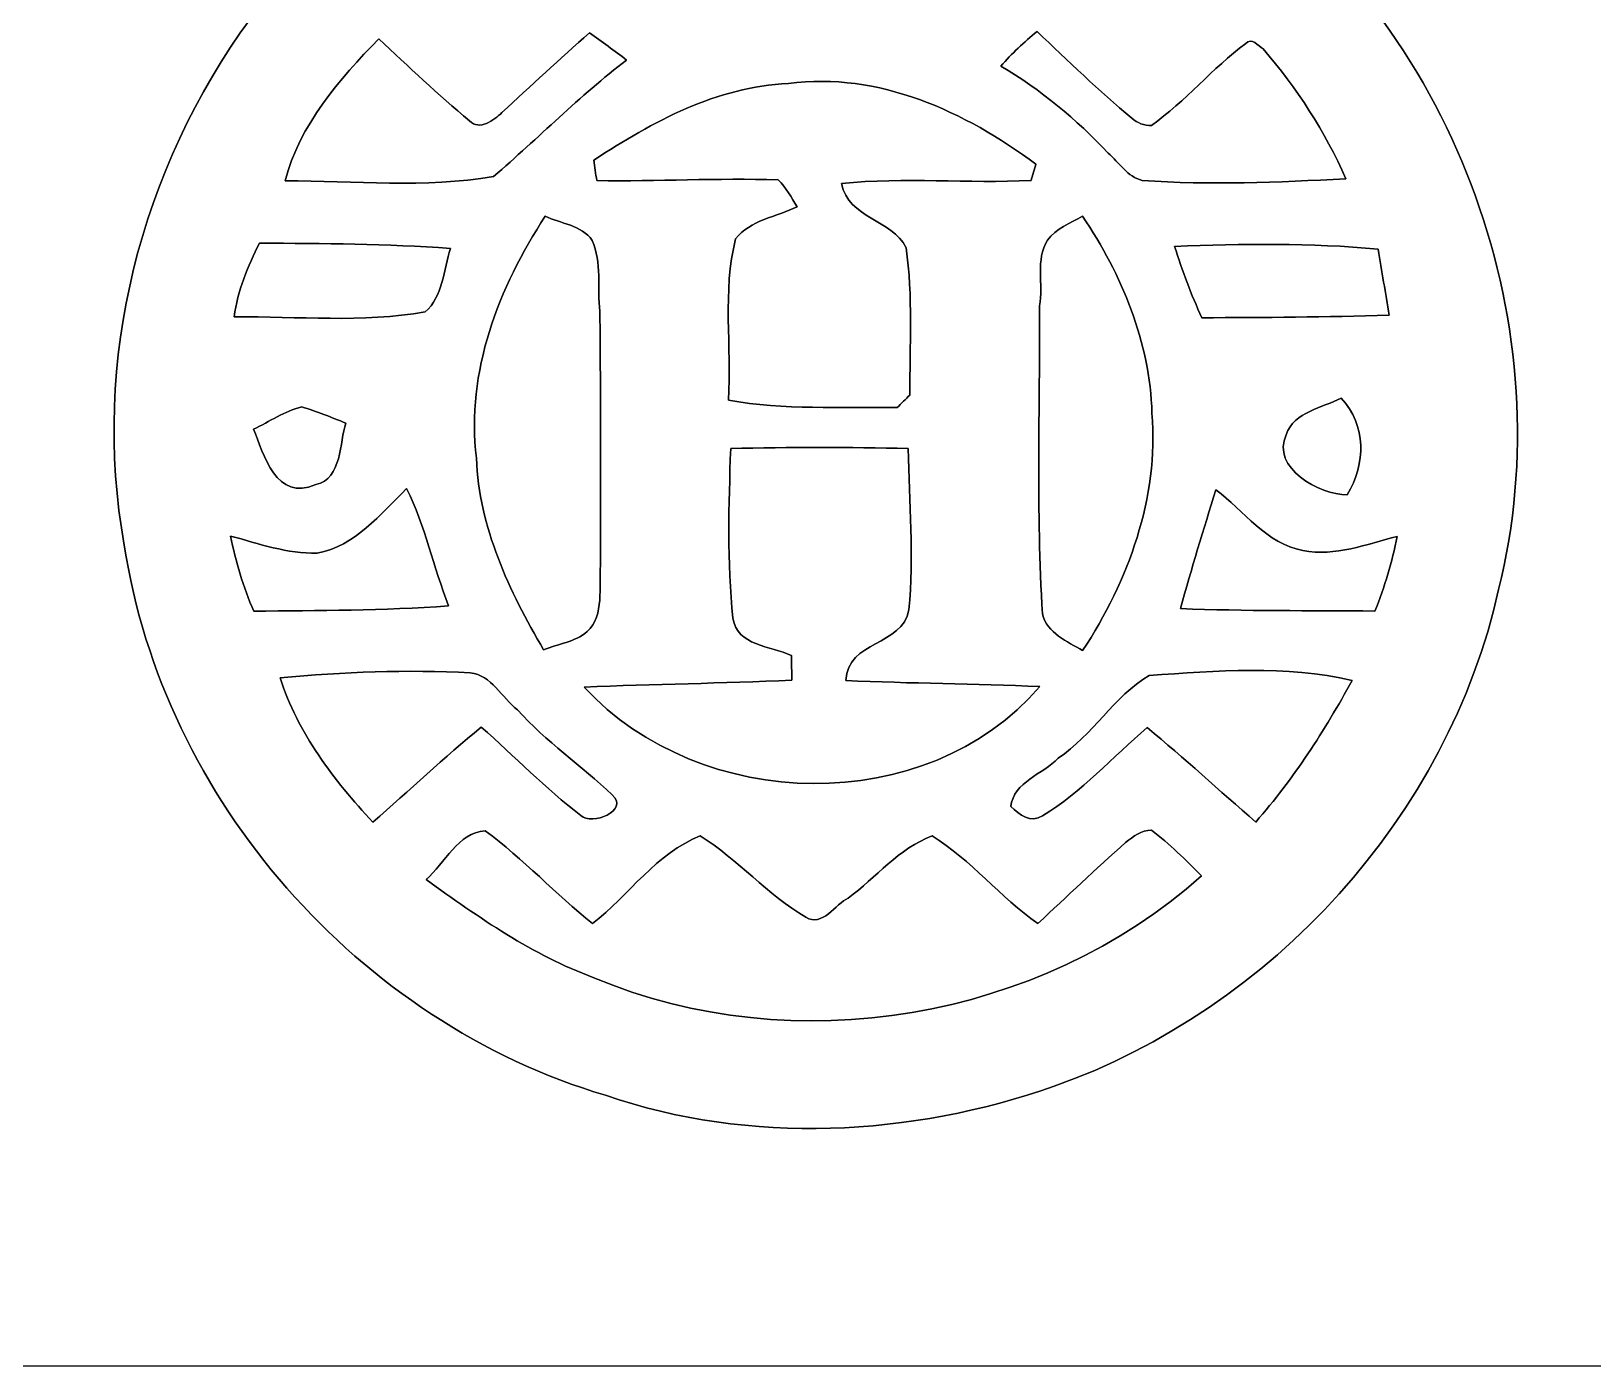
# Model space of a CAD drawing. Header units: centimetres. Extents: x -16.8 to 16.8, y -16.7 to 16.7.
# Drawn here: x -2.41 to 7.36, y -16.67 to -8.32 of the extents above; entities that cross this region are included whole.
import ezdxf

# ---------------------------------------------------------------- set-up
doc = ezdxf.new("R2010")
doc.units = ezdxf.units.CM
doc.header["$MEASUREMENT"] = 0
doc.layers.add('Layer 1', color=7, linetype='Continuous')

msp = doc.modelspace()

# ---------------------------------------------------------------- linework, layer by layer
at = {"layer": 'Layer 1', "color": 7}
for points, knots in [([(-16.77458, 16.66875), (-16.77458, 16.66875), (16.77458, 16.66875), (16.77458, 16.66875), (16.77458, 16.66875), (16.77458, 16.66875), (16.77458, -16.66875), (16.77458, -16.66875), (16.77458, -16.66875), (16.77458, -16.66875), (-16.77458, -16.66875), (-16.77458, -16.66875), (-16.77458, -16.66875), (-16.77458, -16.66875), (-16.77458, 16.66875), (-16.77458, 16.66875), (-16.77458, 16.66875), (-16.77458, 16.66875), (-16.77458, 16.66875), (-16.77458, 16.66875)], [0, 0, 0, 0, 0.1666667, 0.1666667, 0.1666667, 0.1666667, 0.3333333, 0.3333333, 0.3333333, 0.3333333, 0.5, 0.5, 0.5, 0.5, 0.6666667, 0.6666667, 0.6666667, 0.6666667, 1, 1, 1, 1]), ([(1.71168, -4.42807), (1.52541, -4.71276), (1.60831, -5.07859), (1.73602, -5.37104), (1.73602, -5.37104), (1.45697, -5.70477), (1.60514, -6.17044), (1.54023, -6.56696), (1.54023, -6.56696), (0.51153, -6.77827), (-0.4131, -7.40128), (-1.03928, -8.23807), (-1.03928, -8.23807), (-1.72544, -9.17293), (-2.03764, -10.38437), (-1.82809, -11.53195), (-1.82809, -11.53195), (-1.58468, -13.12721), (-0.3623, -14.51539), (1.18145, -14.97612), (1.18145, -14.97612), (2.08739, -15.28657), (3.0921, -15.23365), (3.98921, -14.91932), (3.98921, -14.91932), (5.3534, -14.43249), (6.4516, -13.23022), (6.76839, -11.81135), (6.76839, -11.81135), (7.17268, -10.18787), (6.51334, -8.35272), (5.16431, -7.36036), (5.16431, -7.36036), (4.65843, -6.95995), (4.05342, -6.70913), (3.43394, -6.54509), (3.43394, -6.54509), (3.43182, -6.23217), (3.45334, -5.9182), (3.42053, -5.6067), (3.42053, -5.6067), (3.38561, -5.51639), (3.30659, -5.455), (3.24026, -5.38903), (3.24026, -5.38903), (3.31011, -5.23769), (3.3722, -5.08106), (3.39866, -4.91596), (3.39866, -4.91596), (3.42124, -4.52367), (3.15736, -4.1469), (2.79047, -4.0192), (2.79047, -4.0192), (2.39607, -3.88444), (1.90712, -4.05059), (1.71168, -4.42807), (1.71168, -4.42807), (1.71168, -4.42807), (1.71168, -4.42807), (1.71168, -4.42807)], [0, 0, 0, 0, 0.0625, 0.0625, 0.0625, 0.0625, 0.125, 0.125, 0.125, 0.125, 0.1875, 0.1875, 0.1875, 0.1875, 0.25, 0.25, 0.25, 0.25, 0.3125, 0.3125, 0.3125, 0.3125, 0.375, 0.375, 0.375, 0.375, 0.4375, 0.4375, 0.4375, 0.4375, 0.5, 0.5, 0.5, 0.5, 0.5625, 0.5625, 0.5625, 0.5625, 0.625, 0.625, 0.625, 0.625, 0.6875, 0.6875, 0.6875, 0.6875, 0.75, 0.75, 0.75, 0.75, 0.8125, 0.8125, 0.8125, 0.8125, 0.875, 0.875, 0.875, 0.875, 1, 1, 1, 1]), ([(0.53446, -8.82615), (0.71473, -8.65681), (0.89641, -8.4896), (1.08232, -8.32626), (1.08232, -8.32626), (1.16029, -8.382), (1.23719, -8.43915), (1.3141, -8.49665), (1.3141, -8.49665), (1.02094, -8.72208), (0.76024, -8.9856), (0.48154, -9.2262), (0.48154, -9.2262), (0.05433, -9.29887), (-0.38911, -9.25301), (-0.82233, -9.25301), (-0.82233, -9.25301), (-0.73096, -8.90235), (-0.48366, -8.61801), (-0.23601, -8.36436), (-0.23601, -8.36436), (-0.04904, -8.53687), (0.13335, -8.71573), (0.33126, -8.87659), (0.33126, -8.87659), (0.39617, -8.94256), (0.48189, -8.87307), (0.53446, -8.82615)], [0, 0, 0, 0, 0.125, 0.125, 0.125, 0.125, 0.25, 0.25, 0.25, 0.25, 0.375, 0.375, 0.375, 0.375, 0.5, 0.5, 0.5, 0.5, 0.625, 0.625, 0.625, 0.625, 0.75, 0.75, 0.75, 0.75, 1, 1, 1, 1]), ([(3.65478, -8.5344), (3.72357, -8.45608), (3.80048, -8.38482), (3.88126, -8.3185), (3.88126, -8.3185), (4.07564, -8.5023), (4.26791, -8.68927), (4.47428, -8.86072), (4.47428, -8.86072), (4.50779, -8.89), (4.55083, -8.90799), (4.59669, -8.90588), (4.59669, -8.90588), (4.81048, -8.75524), (4.97769, -8.54886), (5.18689, -8.39258), (5.18689, -8.39258), (5.22076, -8.35519), (5.26627, -8.40634), (5.29484, -8.42716), (5.29484, -8.42716), (5.50651, -8.66951), (5.68184, -8.94574), (5.81378, -9.2396), (5.81378, -9.2396), (5.38903, -9.26147), (4.96288, -9.28158), (4.53849, -9.24983), (4.53849, -9.24983), (4.44676, -9.22902), (4.39349, -9.13589), (4.32611, -9.07979), (4.32611, -9.07979), (4.12891, -8.86742), (3.90384, -8.68221), (3.65478, -8.5344)], [0, 0, 0, 0, 0.1, 0.1, 0.1, 0.1, 0.2, 0.2, 0.2, 0.2, 0.3, 0.3, 0.3, 0.3, 0.4, 0.4, 0.4, 0.4, 0.5, 0.5, 0.5, 0.5, 0.6, 0.6, 0.6, 0.6, 0.7, 0.7, 0.7, 0.7, 0.8, 0.8, 0.8, 0.8, 1, 1, 1, 1]), ([(2.32657, -8.64376), (2.89101, -8.56862), (3.43147, -8.81909), (3.87385, -9.14823), (3.87385, -9.14823), (3.86644, -9.17399), (3.85198, -9.22479), (3.84457, -9.25019), (3.84457, -9.25019), (3.44911, -9.27065), (3.05259, -9.22972), (2.65853, -9.26924), (2.65853, -9.26924), (2.70334, -9.49078), (2.97251, -9.49184), (3.06176, -9.67105), (3.06176, -9.67105), (3.10727, -9.97479), (3.08328, -10.28629), (3.0861, -10.59356), (3.0861, -10.59356), (3.05929, -10.61932), (3.03248, -10.64542), (3.00637, -10.67223), (3.00637, -10.67223), (2.65501, -10.66447), (2.2987, -10.68952), (1.95121, -10.62602), (1.95121, -10.62602), (1.97238, -10.29194), (1.9117, -9.94304), (1.99602, -9.61672), (1.99602, -9.61672), (2.08421, -9.49748), (2.2539, -9.47914), (2.3809, -9.41529), (2.3809, -9.41529), (2.34421, -9.35708), (2.31281, -9.29499), (2.26307, -9.24701), (2.26307, -9.24701), (1.88489, -9.23431), (1.50566, -9.25724), (1.12712, -9.25089), (1.12712, -9.25089), (1.12077, -9.20785), (1.11513, -9.16517), (1.10984, -9.12283), (1.10984, -9.12283), (1.47567, -8.8833), (1.87889, -8.66211), (2.32657, -8.64376)], [0, 0, 0, 0, 0.0714286, 0.0714286, 0.0714286, 0.0714286, 0.1428571, 0.1428571, 0.1428571, 0.1428571, 0.2142857, 0.2142857, 0.2142857, 0.2142857, 0.2857143, 0.2857143, 0.2857143, 0.2857143, 0.3571429, 0.3571429, 0.3571429, 0.3571429, 0.4285714, 0.4285714, 0.4285714, 0.4285714, 0.5, 0.5, 0.5, 0.5, 0.5714286, 0.5714286, 0.5714286, 0.5714286, 0.6428571, 0.6428571, 0.6428571, 0.6428571, 0.7142857, 0.7142857, 0.7142857, 0.7142857, 0.7857143, 0.7857143, 0.7857143, 0.7857143, 0.8571429, 0.8571429, 0.8571429, 0.8571429, 1, 1, 1, 1]), ([(0.80504, -9.47455), (0.89747, -9.51971), (1.03364, -9.52959), (1.0982, -9.62519), (1.0982, -9.62519), (1.16029, -9.76383), (1.12959, -9.92293), (1.14688, -10.07075), (1.14688, -10.07075), (1.15288, -10.60027), (1.14935, -11.13014), (1.15111, -11.66001), (1.15111, -11.66001), (1.13736, -11.7916), (1.17792, -11.96869), (1.06821, -12.07417), (1.06821, -12.07417), (0.99131, -12.13944), (0.88512, -12.15002), (0.79481, -12.18777), (0.79481, -12.18777), (0.57961, -11.82158), (0.39052, -11.42047), (0.3743, -10.98867), (0.3743, -10.98867), (0.30833, -10.44893), (0.51435, -9.91905), (0.80504, -9.47455)], [0, 0, 0, 0, 0.125, 0.125, 0.125, 0.125, 0.25, 0.25, 0.25, 0.25, 0.375, 0.375, 0.375, 0.375, 0.5, 0.5, 0.5, 0.5, 0.625, 0.625, 0.625, 0.625, 0.75, 0.75, 0.75, 0.75, 1, 1, 1, 1]), ([(3.94617, -9.62484), (4.00085, -9.55181), (4.08799, -9.51653), (4.16595, -9.47455), (4.16595, -9.47455), (4.41184, -9.84003), (4.58858, -10.2616), (4.59987, -10.70751), (4.59987, -10.70751), (4.64397, -11.23562), (4.45206, -11.75597), (4.16666, -12.19271), (4.16666, -12.19271), (4.0707, -12.1352), (3.94335, -12.0844), (3.91583, -11.9634), (3.91583, -11.9634), (3.87491, -11.3217), (3.8989, -10.67788), (3.89749, -10.03547), (3.89749, -10.03547), (3.92148, -9.90212), (3.87068, -9.74584), (3.94617, -9.62484)], [0, 0, 0, 0, 0.1428571, 0.1428571, 0.1428571, 0.1428571, 0.2857143, 0.2857143, 0.2857143, 0.2857143, 0.4285714, 0.4285714, 0.4285714, 0.4285714, 0.5714286, 0.5714286, 0.5714286, 0.5714286, 0.7142857, 0.7142857, 0.7142857, 0.7142857, 1, 1, 1, 1]), ([(-0.98213, -9.64212), (-0.5842, -9.64671), (-0.18556, -9.646), (0.21167, -9.67564), (0.21167, -9.67564), (0.17039, -9.80828), (0.16475, -9.97902), (0.05433, -10.07357), (0.05433, -10.07357), (-0.33796, -10.14236), (-0.7433, -10.10038), (-1.14018, -10.10391), (-1.14018, -10.10391), (-1.11831, -9.94092), (-1.05622, -9.78747), (-0.98213, -9.64212)], [0, 0, 0, 0, 0.2, 0.2, 0.2, 0.2, 0.4, 0.4, 0.4, 0.4, 0.6, 0.6, 0.6, 0.6, 1, 1, 1, 1]), ([(4.74204, -9.66329), (5.16572, -9.64671), (5.59223, -9.64001), (6.01557, -9.68093), (6.01557, -9.68093), (6.03709, -9.81745), (6.06178, -9.95539), (6.08295, -10.09332), (6.08295, -10.09332), (5.69242, -10.10638), (5.30225, -10.10814), (4.91243, -10.10955), (4.91243, -10.10955), (4.84505, -9.96491), (4.78861, -9.81534), (4.74204, -9.66329)], [0, 0, 0, 0, 0.2, 0.2, 0.2, 0.2, 0.4, 0.4, 0.4, 0.4, 0.6, 0.6, 0.6, 0.6, 1, 1, 1, 1]), ([(5.44054, -10.84157), (5.48675, -10.69658), (5.67161, -10.674), (5.78309, -10.61191), (5.78309, -10.61191), (5.9436, -10.78618), (5.9376, -11.02042), (5.82154, -11.21763), (5.82154, -11.21763), (5.64691, -11.21798), (5.34282, -11.04935), (5.44054, -10.84157)], [0, 0, 0, 0, 0.25, 0.25, 0.25, 0.25, 0.5, 0.5, 0.5, 0.5, 1, 1, 1, 1]), ([(-0.71826, -10.668), (-0.62406, -10.69446), (-0.53375, -10.73326), (-0.44203, -10.76889), (-0.44203, -10.76889), (-0.48331, -10.88672), (-0.46249, -11.1185), (-0.63077, -11.15377), (-0.63077, -11.15377), (-0.87736, -11.26525), (-0.95673, -10.96151), (-1.01953, -10.80629), (-1.01953, -10.80629), (-0.91934, -10.76149), (-0.82656, -10.69269), (-0.71826, -10.668)], [0, 0, 0, 0, 0.2, 0.2, 0.2, 0.2, 0.4, 0.4, 0.4, 0.4, 0.6, 0.6, 0.6, 0.6, 1, 1, 1, 1]), ([(1.96497, -10.92835), (2.33504, -10.91847), (2.70581, -10.91847), (3.07622, -10.92835), (3.07622, -10.92835), (3.0801, -11.26384), (3.11221, -11.60286), (3.0794, -11.93835), (3.0794, -11.93835), (3.03989, -12.16589), (2.69663, -12.12815), (2.68499, -12.37968), (2.68499, -12.37968), (3.08892, -12.39943), (3.49391, -12.39908), (3.89855, -12.41778), (3.89855, -12.41778), (3.18876, -13.24398), (1.778, -13.20871), (1.04846, -12.42201), (1.04846, -12.42201), (1.48131, -12.40014), (1.91488, -12.39979), (2.34809, -12.37721), (2.34809, -12.37721), (2.34668, -12.32535), (2.34527, -12.27384), (2.34456, -12.22304), (2.34456, -12.22304), (2.21439, -12.16272), (2.00413, -12.16378), (1.97944, -11.99056), (1.97944, -11.99056), (1.94134, -11.63779), (1.95333, -11.28219), (1.96497, -10.92835)], [0, 0, 0, 0, 0.1, 0.1, 0.1, 0.1, 0.2, 0.2, 0.2, 0.2, 0.3, 0.3, 0.3, 0.3, 0.4, 0.4, 0.4, 0.4, 0.5, 0.5, 0.5, 0.5, 0.6, 0.6, 0.6, 0.6, 0.7, 0.7, 0.7, 0.7, 0.8, 0.8, 0.8, 0.8, 1, 1, 1, 1]), ([(-0.62159, -11.58205), (-0.38382, -11.54007), (-0.22613, -11.33792), (-0.06174, -11.17917), (-0.06174, -11.17917), (0.05397, -11.41236), (0.10654, -11.67059), (0.20003, -11.91295), (0.20003, -11.91295), (-0.20567, -11.94153), (-0.61242, -11.94329), (-1.01847, -11.94576), (-1.01847, -11.94576), (-1.08444, -11.79512), (-1.1303, -11.63637), (-1.16311, -11.47586), (-1.16311, -11.47586), (-0.98566, -11.52313), (-0.80821, -11.58875), (-0.62159, -11.58205)], [0, 0, 0, 0, 0.1666667, 0.1666667, 0.1666667, 0.1666667, 0.3333333, 0.3333333, 0.3333333, 0.3333333, 0.5, 0.5, 0.5, 0.5, 0.6666667, 0.6666667, 0.6666667, 0.6666667, 1, 1, 1, 1]), ([(4.77767, -11.93024), (4.84717, -11.68118), (4.92266, -11.43353), (5.00027, -11.18729), (5.00027, -11.18729), (5.1749, -11.31711), (5.31777, -11.5249), (5.54426, -11.56582), (5.54426, -11.56582), (5.74781, -11.60709), (5.94113, -11.52666), (6.13445, -11.47833), (6.13445, -11.47833), (6.10164, -11.63779), (6.05649, -11.79477), (5.9944, -11.94541), (5.9944, -11.94541), (5.58871, -11.94188), (5.18301, -11.94576), (4.77767, -11.93024)], [0, 0, 0, 0, 0.1666667, 0.1666667, 0.1666667, 0.1666667, 0.3333333, 0.3333333, 0.3333333, 0.3333333, 0.5, 0.5, 0.5, 0.5, 0.6666667, 0.6666667, 0.6666667, 0.6666667, 1, 1, 1, 1]), ([(4.58364, -12.34828), (5.00274, -12.32076), (5.43842, -12.28196), (5.85223, -12.37897), (5.85223, -12.37897), (5.68078, -12.69294), (5.48569, -12.99563), (5.24969, -13.26586), (5.24969, -13.26586), (5.0225, -13.06936), (4.80166, -12.86616), (4.57059, -12.67495), (4.57059, -12.67495), (4.35292, -12.8584), (4.16066, -13.07818), (3.91583, -13.2267), (3.91583, -13.2267), (3.84246, -13.27609), (3.77014, -13.21894), (3.71722, -13.16884), (3.71722, -13.16884), (3.73451, -13.01397), (3.91971, -12.96635), (4.01285, -12.86581), (4.01285, -12.86581), (4.2291, -12.72258), (4.36174, -12.47951), (4.58364, -12.34828)], [0, 0, 0, 0, 0.125, 0.125, 0.125, 0.125, 0.25, 0.25, 0.25, 0.25, 0.375, 0.375, 0.375, 0.375, 0.5, 0.5, 0.5, 0.5, 0.625, 0.625, 0.625, 0.625, 0.75, 0.75, 0.75, 0.75, 1, 1, 1, 1]), ([(-0.85372, -12.36239), (-0.45826, -12.32817), (-0.06068, -12.31018), (0.3362, -12.3317), (0.3362, -12.3317), (0.46884, -12.34687), (0.53411, -12.48692), (0.63112, -12.56312), (0.63112, -12.56312), (0.80927, -12.76174), (1.03082, -12.91308), (1.22449, -13.09546), (1.22449, -13.09546), (1.33456, -13.19742), (1.09608, -13.28808), (1.02694, -13.22423), (1.02694, -13.22423), (0.80645, -13.05489), (0.61313, -12.85487), (0.40534, -12.67107), (0.40534, -12.67107), (0.17251, -12.86157), (-0.04516, -13.06936), (-0.27305, -13.2655), (-0.27305, -13.2655), (-0.51858, -13.00409), (-0.74295, -12.70741), (-0.85372, -12.36239)], [0, 0, 0, 0, 0.125, 0.125, 0.125, 0.125, 0.25, 0.25, 0.25, 0.25, 0.375, 0.375, 0.375, 0.375, 0.5, 0.5, 0.5, 0.5, 0.625, 0.625, 0.625, 0.625, 0.75, 0.75, 0.75, 0.75, 1, 1, 1, 1]), ([(0.06032, -13.62639), (0.17604, -13.52303), (0.25894, -13.33218), (0.43004, -13.32054), (0.43004, -13.32054), (0.66816, -13.49657), (0.86995, -13.71635), (1.10102, -13.90156), (1.10102, -13.90156), (1.3268, -13.72447), (1.50319, -13.45812), (1.77518, -13.35229), (1.77518, -13.35229), (2.01083, -13.50045), (2.19428, -13.72094), (2.43522, -13.86099), (2.43522, -13.86099), (2.53471, -13.92873), (2.62396, -13.77597), (2.6991, -13.74211), (2.6991, -13.74211), (2.87443, -13.61369), (3.01731, -13.4299), (3.22474, -13.35299), (3.22474, -13.35299), (3.46922, -13.50292), (3.65125, -13.73611), (3.88691, -13.9005), (3.88691, -13.9005), (4.06929, -13.73117), (4.24886, -13.55901), (4.43547, -13.39462), (4.43547, -13.39462), (4.48098, -13.3544), (4.53461, -13.31842), (4.59775, -13.3163), (4.59775, -13.3163), (4.70994, -13.40167), (4.81048, -13.50292), (4.91067, -13.60276), (4.91067, -13.60276), (3.89855, -14.50516), (2.35938, -14.76657), (1.10913, -14.23987), (1.10913, -14.23987), (0.72602, -14.09912), (0.38911, -13.86276), (0.06032, -13.62639)], [0, 0, 0, 0, 0.0769231, 0.0769231, 0.0769231, 0.0769231, 0.1538462, 0.1538462, 0.1538462, 0.1538462, 0.2307692, 0.2307692, 0.2307692, 0.2307692, 0.3076923, 0.3076923, 0.3076923, 0.3076923, 0.3846154, 0.3846154, 0.3846154, 0.3846154, 0.4615385, 0.4615385, 0.4615385, 0.4615385, 0.5384615, 0.5384615, 0.5384615, 0.5384615, 0.6153846, 0.6153846, 0.6153846, 0.6153846, 0.6923077, 0.6923077, 0.6923077, 0.6923077, 0.7692308, 0.7692308, 0.7692308, 0.7692308, 0.8461538, 0.8461538, 0.8461538, 0.8461538, 1, 1, 1, 1])]:
    msp.add_open_spline(points, degree=3, knots=knots, dxfattribs=at)
at = {"layer": 'Layer 1', "color": 250}
for points, knots in [([(1.71168, -4.42807), (1.90712, -4.05059), (2.39607, -3.88444), (2.79047, -4.0192), (2.79047, -4.0192), (3.15736, -4.1469), (3.42124, -4.52367), (3.39866, -4.91596), (3.39866, -4.91596), (3.3722, -5.08106), (3.31011, -5.23769), (3.24026, -5.38903), (3.24026, -5.38903), (3.30659, -5.455), (3.38561, -5.51639), (3.42053, -5.6067), (3.42053, -5.6067), (3.45334, -5.9182), (3.43182, -6.23217), (3.43394, -6.54509), (3.43394, -6.54509), (4.05342, -6.70913), (4.65843, -6.95995), (5.16431, -7.36036), (5.16431, -7.36036), (6.51334, -8.35272), (7.17268, -10.18787), (6.76839, -11.81135), (6.76839, -11.81135), (6.4516, -13.23022), (5.3534, -14.43249), (3.98921, -14.91932), (3.98921, -14.91932), (3.0921, -15.23365), (2.08739, -15.28657), (1.18145, -14.97612), (1.18145, -14.97612), (-0.3623, -14.51539), (-1.58468, -13.12721), (-1.82809, -11.53195), (-1.82809, -11.53195), (-2.03764, -10.38437), (-1.72544, -9.17293), (-1.03928, -8.23807), (-1.03928, -8.23807), (-0.4131, -7.40128), (0.51153, -6.77827), (1.54023, -6.56696), (1.54023, -6.56696), (1.60514, -6.17044), (1.45697, -5.70477), (1.73602, -5.37104), (1.73602, -5.37104), (1.60831, -5.07859), (1.52541, -4.71276), (1.71168, -4.42807), (1.71168, -4.42807), (1.71168, -4.42807), (1.71168, -4.42807), (1.71168, -4.42807)], [0, 0, 0, 0, 0.0625, 0.0625, 0.0625, 0.0625, 0.125, 0.125, 0.125, 0.125, 0.1875, 0.1875, 0.1875, 0.1875, 0.25, 0.25, 0.25, 0.25, 0.3125, 0.3125, 0.3125, 0.3125, 0.375, 0.375, 0.375, 0.375, 0.4375, 0.4375, 0.4375, 0.4375, 0.5, 0.5, 0.5, 0.5, 0.5625, 0.5625, 0.5625, 0.5625, 0.625, 0.625, 0.625, 0.625, 0.6875, 0.6875, 0.6875, 0.6875, 0.75, 0.75, 0.75, 0.75, 0.8125, 0.8125, 0.8125, 0.8125, 0.875, 0.875, 0.875, 0.875, 1, 1, 1, 1]), ([(0.53446, -8.82615), (0.48189, -8.87307), (0.39617, -8.94256), (0.33126, -8.87659), (0.33126, -8.87659), (0.13335, -8.71573), (-0.04904, -8.53687), (-0.23601, -8.36436), (-0.23601, -8.36436), (-0.48366, -8.61801), (-0.73096, -8.90235), (-0.82233, -9.25301), (-0.82233, -9.25301), (-0.38911, -9.25301), (0.05433, -9.29887), (0.48154, -9.2262), (0.48154, -9.2262), (0.76024, -8.9856), (1.02094, -8.72208), (1.3141, -8.49665), (1.3141, -8.49665), (1.23719, -8.43915), (1.16029, -8.382), (1.08232, -8.32626), (1.08232, -8.32626), (0.89641, -8.4896), (0.71473, -8.65681), (0.53446, -8.82615), (0.53446, -8.82615), (0.53446, -8.82615), (0.53446, -8.82615), (0.53446, -8.82615)], [0, 0, 0, 0, 0.1111111, 0.1111111, 0.1111111, 0.1111111, 0.2222222, 0.2222222, 0.2222222, 0.2222222, 0.3333333, 0.3333333, 0.3333333, 0.3333333, 0.4444444, 0.4444444, 0.4444444, 0.4444444, 0.5555556, 0.5555556, 0.5555556, 0.5555556, 0.6666667, 0.6666667, 0.6666667, 0.6666667, 0.7777778, 0.7777778, 0.7777778, 0.7777778, 1, 1, 1, 1]), ([(3.65478, -8.5344), (3.90384, -8.68221), (4.12891, -8.86742), (4.32611, -9.07979), (4.32611, -9.07979), (4.39349, -9.13589), (4.44676, -9.22902), (4.53849, -9.24983), (4.53849, -9.24983), (4.96288, -9.28158), (5.38903, -9.26147), (5.81378, -9.2396), (5.81378, -9.2396), (5.68184, -8.94574), (5.50651, -8.66951), (5.29484, -8.42716), (5.29484, -8.42716), (5.26627, -8.40634), (5.22076, -8.35519), (5.18689, -8.39258), (5.18689, -8.39258), (4.97769, -8.54886), (4.81048, -8.75524), (4.59669, -8.90588), (4.59669, -8.90588), (4.55083, -8.90799), (4.50779, -8.89), (4.47428, -8.86072), (4.47428, -8.86072), (4.26791, -8.68927), (4.07564, -8.5023), (3.88126, -8.3185), (3.88126, -8.3185), (3.80048, -8.38482), (3.72357, -8.45608), (3.65478, -8.5344), (3.65478, -8.5344), (3.65478, -8.5344), (3.65478, -8.5344), (3.65478, -8.5344)], [0, 0, 0, 0, 0.0909091, 0.0909091, 0.0909091, 0.0909091, 0.1818182, 0.1818182, 0.1818182, 0.1818182, 0.2727273, 0.2727273, 0.2727273, 0.2727273, 0.3636364, 0.3636364, 0.3636364, 0.3636364, 0.4545455, 0.4545455, 0.4545455, 0.4545455, 0.5454545, 0.5454545, 0.5454545, 0.5454545, 0.6363636, 0.6363636, 0.6363636, 0.6363636, 0.7272727, 0.7272727, 0.7272727, 0.7272727, 0.8181818, 0.8181818, 0.8181818, 0.8181818, 1, 1, 1, 1]), ([(2.32657, -8.64376), (1.87889, -8.66211), (1.47567, -8.8833), (1.10984, -9.12283), (1.10984, -9.12283), (1.11513, -9.16517), (1.12077, -9.20785), (1.12712, -9.25089), (1.12712, -9.25089), (1.50566, -9.25724), (1.88489, -9.23431), (2.26307, -9.24701), (2.26307, -9.24701), (2.31281, -9.29499), (2.34421, -9.35708), (2.3809, -9.41529), (2.3809, -9.41529), (2.2539, -9.47914), (2.08421, -9.49748), (1.99602, -9.61672), (1.99602, -9.61672), (1.9117, -9.94304), (1.97238, -10.29194), (1.95121, -10.62602), (1.95121, -10.62602), (2.2987, -10.68952), (2.65501, -10.66447), (3.00637, -10.67223), (3.00637, -10.67223), (3.03248, -10.64542), (3.05929, -10.61932), (3.0861, -10.59356), (3.0861, -10.59356), (3.08328, -10.28629), (3.10727, -9.97479), (3.06176, -9.67105), (3.06176, -9.67105), (2.97251, -9.49184), (2.70334, -9.49078), (2.65853, -9.26924), (2.65853, -9.26924), (3.05259, -9.22972), (3.44911, -9.27065), (3.84457, -9.25019), (3.84457, -9.25019), (3.85198, -9.22479), (3.86644, -9.17399), (3.87385, -9.14823), (3.87385, -9.14823), (3.43147, -8.81909), (2.89101, -8.56862), (2.32657, -8.64376), (2.32657, -8.64376), (2.32657, -8.64376), (2.32657, -8.64376), (2.32657, -8.64376)], [0, 0, 0, 0, 0.0666667, 0.0666667, 0.0666667, 0.0666667, 0.1333333, 0.1333333, 0.1333333, 0.1333333, 0.2, 0.2, 0.2, 0.2, 0.2666667, 0.2666667, 0.2666667, 0.2666667, 0.3333333, 0.3333333, 0.3333333, 0.3333333, 0.4, 0.4, 0.4, 0.4, 0.4666667, 0.4666667, 0.4666667, 0.4666667, 0.5333333, 0.5333333, 0.5333333, 0.5333333, 0.6, 0.6, 0.6, 0.6, 0.6666667, 0.6666667, 0.6666667, 0.6666667, 0.7333333, 0.7333333, 0.7333333, 0.7333333, 0.8, 0.8, 0.8, 0.8, 0.8666667, 0.8666667, 0.8666667, 0.8666667, 1, 1, 1, 1]), ([(0.80504, -9.47455), (0.51435, -9.91905), (0.30833, -10.44893), (0.3743, -10.98867), (0.3743, -10.98867), (0.39052, -11.42047), (0.57961, -11.82158), (0.79481, -12.18777), (0.79481, -12.18777), (0.88512, -12.15002), (0.99131, -12.13944), (1.06821, -12.07417), (1.06821, -12.07417), (1.17792, -11.96869), (1.13736, -11.7916), (1.15111, -11.66001), (1.15111, -11.66001), (1.14935, -11.13014), (1.15288, -10.60027), (1.14688, -10.07075), (1.14688, -10.07075), (1.12959, -9.92293), (1.16029, -9.76383), (1.0982, -9.62519), (1.0982, -9.62519), (1.03364, -9.52959), (0.89747, -9.51971), (0.80504, -9.47455), (0.80504, -9.47455), (0.80504, -9.47455), (0.80504, -9.47455), (0.80504, -9.47455)], [0, 0, 0, 0, 0.1111111, 0.1111111, 0.1111111, 0.1111111, 0.2222222, 0.2222222, 0.2222222, 0.2222222, 0.3333333, 0.3333333, 0.3333333, 0.3333333, 0.4444444, 0.4444444, 0.4444444, 0.4444444, 0.5555556, 0.5555556, 0.5555556, 0.5555556, 0.6666667, 0.6666667, 0.6666667, 0.6666667, 0.7777778, 0.7777778, 0.7777778, 0.7777778, 1, 1, 1, 1]), ([(3.94617, -9.62484), (3.87068, -9.74584), (3.92148, -9.90212), (3.89749, -10.03547), (3.89749, -10.03547), (3.8989, -10.67788), (3.87491, -11.3217), (3.91583, -11.9634), (3.91583, -11.9634), (3.94335, -12.0844), (4.0707, -12.1352), (4.16666, -12.19271), (4.16666, -12.19271), (4.45206, -11.75597), (4.64397, -11.23562), (4.59987, -10.70751), (4.59987, -10.70751), (4.58858, -10.2616), (4.41184, -9.84003), (4.16595, -9.47455), (4.16595, -9.47455), (4.08799, -9.51653), (4.00085, -9.55181), (3.94617, -9.62484), (3.94617, -9.62484), (3.94617, -9.62484), (3.94617, -9.62484), (3.94617, -9.62484)], [0, 0, 0, 0, 0.125, 0.125, 0.125, 0.125, 0.25, 0.25, 0.25, 0.25, 0.375, 0.375, 0.375, 0.375, 0.5, 0.5, 0.5, 0.5, 0.625, 0.625, 0.625, 0.625, 0.75, 0.75, 0.75, 0.75, 1, 1, 1, 1]), ([(-0.98213, -9.64212), (-1.05622, -9.78747), (-1.11831, -9.94092), (-1.14018, -10.10391), (-1.14018, -10.10391), (-0.7433, -10.10038), (-0.33796, -10.14236), (0.05433, -10.07357), (0.05433, -10.07357), (0.16475, -9.97902), (0.17039, -9.80828), (0.21167, -9.67564), (0.21167, -9.67564), (-0.18556, -9.646), (-0.5842, -9.64671), (-0.98213, -9.64212), (-0.98213, -9.64212), (-0.98213, -9.64212), (-0.98213, -9.64212), (-0.98213, -9.64212)], [0, 0, 0, 0, 0.1666667, 0.1666667, 0.1666667, 0.1666667, 0.3333333, 0.3333333, 0.3333333, 0.3333333, 0.5, 0.5, 0.5, 0.5, 0.6666667, 0.6666667, 0.6666667, 0.6666667, 1, 1, 1, 1]), ([(4.74204, -9.66329), (4.78861, -9.81534), (4.84505, -9.96491), (4.91243, -10.10955), (4.91243, -10.10955), (5.30225, -10.10814), (5.69242, -10.10638), (6.08295, -10.09332), (6.08295, -10.09332), (6.06178, -9.95539), (6.03709, -9.81745), (6.01557, -9.68093), (6.01557, -9.68093), (5.59223, -9.64001), (5.16572, -9.64671), (4.74204, -9.66329), (4.74204, -9.66329), (4.74204, -9.66329), (4.74204, -9.66329), (4.74204, -9.66329)], [0, 0, 0, 0, 0.1666667, 0.1666667, 0.1666667, 0.1666667, 0.3333333, 0.3333333, 0.3333333, 0.3333333, 0.5, 0.5, 0.5, 0.5, 0.6666667, 0.6666667, 0.6666667, 0.6666667, 1, 1, 1, 1]), ([(5.44054, -10.84157), (5.34282, -11.04935), (5.64691, -11.21798), (5.82154, -11.21763), (5.82154, -11.21763), (5.9376, -11.02042), (5.9436, -10.78618), (5.78309, -10.61191), (5.78309, -10.61191), (5.67161, -10.674), (5.48675, -10.69658), (5.44054, -10.84157), (5.44054, -10.84157), (5.44054, -10.84157), (5.44054, -10.84157), (5.44054, -10.84157)], [0, 0, 0, 0, 0.2, 0.2, 0.2, 0.2, 0.4, 0.4, 0.4, 0.4, 0.6, 0.6, 0.6, 0.6, 1, 1, 1, 1]), ([(-0.71826, -10.668), (-0.82656, -10.69269), (-0.91934, -10.76149), (-1.01953, -10.80629), (-1.01953, -10.80629), (-0.95673, -10.96151), (-0.87736, -11.26525), (-0.63077, -11.15377), (-0.63077, -11.15377), (-0.46249, -11.1185), (-0.48331, -10.88672), (-0.44203, -10.76889), (-0.44203, -10.76889), (-0.53375, -10.73326), (-0.62406, -10.69446), (-0.71826, -10.668), (-0.71826, -10.668), (-0.71826, -10.668), (-0.71826, -10.668), (-0.71826, -10.668)], [0, 0, 0, 0, 0.1666667, 0.1666667, 0.1666667, 0.1666667, 0.3333333, 0.3333333, 0.3333333, 0.3333333, 0.5, 0.5, 0.5, 0.5, 0.6666667, 0.6666667, 0.6666667, 0.6666667, 1, 1, 1, 1]), ([(1.96497, -10.92835), (1.95333, -11.28219), (1.94134, -11.63779), (1.97944, -11.99056), (1.97944, -11.99056), (2.00413, -12.16378), (2.21439, -12.16272), (2.34456, -12.22304), (2.34456, -12.22304), (2.34527, -12.27384), (2.34668, -12.32535), (2.34809, -12.37721), (2.34809, -12.37721), (1.91488, -12.39979), (1.48131, -12.40014), (1.04846, -12.42201), (1.04846, -12.42201), (1.778, -13.20871), (3.18876, -13.24398), (3.89855, -12.41778), (3.89855, -12.41778), (3.49391, -12.39908), (3.08892, -12.39943), (2.68499, -12.37968), (2.68499, -12.37968), (2.69663, -12.12815), (3.03989, -12.16589), (3.0794, -11.93835), (3.0794, -11.93835), (3.11221, -11.60286), (3.0801, -11.26384), (3.07622, -10.92835), (3.07622, -10.92835), (2.70581, -10.91847), (2.33504, -10.91847), (1.96497, -10.92835), (1.96497, -10.92835), (1.96497, -10.92835), (1.96497, -10.92835), (1.96497, -10.92835)], [0, 0, 0, 0, 0.0909091, 0.0909091, 0.0909091, 0.0909091, 0.1818182, 0.1818182, 0.1818182, 0.1818182, 0.2727273, 0.2727273, 0.2727273, 0.2727273, 0.3636364, 0.3636364, 0.3636364, 0.3636364, 0.4545455, 0.4545455, 0.4545455, 0.4545455, 0.5454545, 0.5454545, 0.5454545, 0.5454545, 0.6363636, 0.6363636, 0.6363636, 0.6363636, 0.7272727, 0.7272727, 0.7272727, 0.7272727, 0.8181818, 0.8181818, 0.8181818, 0.8181818, 1, 1, 1, 1]), ([(-0.62159, -11.58205), (-0.80821, -11.58875), (-0.98566, -11.52313), (-1.16311, -11.47586), (-1.16311, -11.47586), (-1.1303, -11.63637), (-1.08444, -11.79512), (-1.01847, -11.94576), (-1.01847, -11.94576), (-0.61242, -11.94329), (-0.20567, -11.94153), (0.20003, -11.91295), (0.20003, -11.91295), (0.10654, -11.67059), (0.05397, -11.41236), (-0.06174, -11.17917), (-0.06174, -11.17917), (-0.22613, -11.33792), (-0.38382, -11.54007), (-0.62159, -11.58205), (-0.62159, -11.58205), (-0.62159, -11.58205), (-0.62159, -11.58205), (-0.62159, -11.58205)], [0, 0, 0, 0, 0.1428571, 0.1428571, 0.1428571, 0.1428571, 0.2857143, 0.2857143, 0.2857143, 0.2857143, 0.4285714, 0.4285714, 0.4285714, 0.4285714, 0.5714286, 0.5714286, 0.5714286, 0.5714286, 0.7142857, 0.7142857, 0.7142857, 0.7142857, 1, 1, 1, 1]), ([(4.77767, -11.93024), (5.18301, -11.94576), (5.58871, -11.94188), (5.9944, -11.94541), (5.9944, -11.94541), (6.05649, -11.79477), (6.10164, -11.63779), (6.13445, -11.47833), (6.13445, -11.47833), (5.94113, -11.52666), (5.74781, -11.60709), (5.54426, -11.56582), (5.54426, -11.56582), (5.31777, -11.5249), (5.1749, -11.31711), (5.00027, -11.18729), (5.00027, -11.18729), (4.92266, -11.43353), (4.84717, -11.68118), (4.77767, -11.93024), (4.77767, -11.93024), (4.77767, -11.93024), (4.77767, -11.93024), (4.77767, -11.93024)], [0, 0, 0, 0, 0.1428571, 0.1428571, 0.1428571, 0.1428571, 0.2857143, 0.2857143, 0.2857143, 0.2857143, 0.4285714, 0.4285714, 0.4285714, 0.4285714, 0.5714286, 0.5714286, 0.5714286, 0.5714286, 0.7142857, 0.7142857, 0.7142857, 0.7142857, 1, 1, 1, 1]), ([(4.58364, -12.34828), (4.36174, -12.47951), (4.2291, -12.72258), (4.01285, -12.86581), (4.01285, -12.86581), (3.91971, -12.96635), (3.73451, -13.01397), (3.71722, -13.16884), (3.71722, -13.16884), (3.77014, -13.21894), (3.84246, -13.27609), (3.91583, -13.2267), (3.91583, -13.2267), (4.16066, -13.07818), (4.35292, -12.8584), (4.57059, -12.67495), (4.57059, -12.67495), (4.80166, -12.86616), (5.0225, -13.06936), (5.24969, -13.26586), (5.24969, -13.26586), (5.48569, -12.99563), (5.68078, -12.69294), (5.85223, -12.37897), (5.85223, -12.37897), (5.43842, -12.28196), (5.00274, -12.32076), (4.58364, -12.34828), (4.58364, -12.34828), (4.58364, -12.34828), (4.58364, -12.34828), (4.58364, -12.34828)], [0, 0, 0, 0, 0.1111111, 0.1111111, 0.1111111, 0.1111111, 0.2222222, 0.2222222, 0.2222222, 0.2222222, 0.3333333, 0.3333333, 0.3333333, 0.3333333, 0.4444444, 0.4444444, 0.4444444, 0.4444444, 0.5555556, 0.5555556, 0.5555556, 0.5555556, 0.6666667, 0.6666667, 0.6666667, 0.6666667, 0.7777778, 0.7777778, 0.7777778, 0.7777778, 1, 1, 1, 1]), ([(-0.85372, -12.36239), (-0.74295, -12.70741), (-0.51858, -13.00409), (-0.27305, -13.2655), (-0.27305, -13.2655), (-0.04516, -13.06936), (0.17251, -12.86157), (0.40534, -12.67107), (0.40534, -12.67107), (0.61313, -12.85487), (0.80645, -13.05489), (1.02694, -13.22423), (1.02694, -13.22423), (1.09608, -13.28808), (1.33456, -13.19742), (1.22449, -13.09546), (1.22449, -13.09546), (1.03082, -12.91308), (0.80927, -12.76174), (0.63112, -12.56312), (0.63112, -12.56312), (0.53411, -12.48692), (0.46884, -12.34687), (0.3362, -12.3317), (0.3362, -12.3317), (-0.06068, -12.31018), (-0.45826, -12.32817), (-0.85372, -12.36239), (-0.85372, -12.36239), (-0.85372, -12.36239), (-0.85372, -12.36239), (-0.85372, -12.36239)], [0, 0, 0, 0, 0.1111111, 0.1111111, 0.1111111, 0.1111111, 0.2222222, 0.2222222, 0.2222222, 0.2222222, 0.3333333, 0.3333333, 0.3333333, 0.3333333, 0.4444444, 0.4444444, 0.4444444, 0.4444444, 0.5555556, 0.5555556, 0.5555556, 0.5555556, 0.6666667, 0.6666667, 0.6666667, 0.6666667, 0.7777778, 0.7777778, 0.7777778, 0.7777778, 1, 1, 1, 1]), ([(0.06032, -13.62639), (0.38911, -13.86276), (0.72602, -14.09912), (1.10913, -14.23987), (1.10913, -14.23987), (2.35938, -14.76657), (3.89855, -14.50516), (4.91067, -13.60276), (4.91067, -13.60276), (4.81048, -13.50292), (4.70994, -13.40167), (4.59775, -13.3163), (4.59775, -13.3163), (4.53461, -13.31842), (4.48098, -13.3544), (4.43547, -13.39462), (4.43547, -13.39462), (4.24886, -13.55901), (4.06929, -13.73117), (3.88691, -13.9005), (3.88691, -13.9005), (3.65125, -13.73611), (3.46922, -13.50292), (3.22474, -13.35299), (3.22474, -13.35299), (3.01731, -13.4299), (2.87443, -13.61369), (2.6991, -13.74211), (2.6991, -13.74211), (2.62396, -13.77597), (2.53471, -13.92873), (2.43522, -13.86099), (2.43522, -13.86099), (2.19428, -13.72094), (2.01083, -13.50045), (1.77518, -13.35229), (1.77518, -13.35229), (1.50319, -13.45812), (1.3268, -13.72447), (1.10102, -13.90156), (1.10102, -13.90156), (0.86995, -13.71635), (0.66816, -13.49657), (0.43004, -13.32054), (0.43004, -13.32054), (0.25894, -13.33218), (0.17604, -13.52303), (0.06032, -13.62639)], [0, 0, 0, 0, 0.0769231, 0.0769231, 0.0769231, 0.0769231, 0.1538462, 0.1538462, 0.1538462, 0.1538462, 0.2307692, 0.2307692, 0.2307692, 0.2307692, 0.3076923, 0.3076923, 0.3076923, 0.3076923, 0.3846154, 0.3846154, 0.3846154, 0.3846154, 0.4615385, 0.4615385, 0.4615385, 0.4615385, 0.5384615, 0.5384615, 0.5384615, 0.5384615, 0.6153846, 0.6153846, 0.6153846, 0.6153846, 0.6923077, 0.6923077, 0.6923077, 0.6923077, 0.7692308, 0.7692308, 0.7692308, 0.7692308, 0.8461538, 0.8461538, 0.8461538, 0.8461538, 1, 1, 1, 1])]:
    msp.add_open_spline(points, degree=3, knots=knots, dxfattribs=at)

doc.saveas('drawing.dxf')
